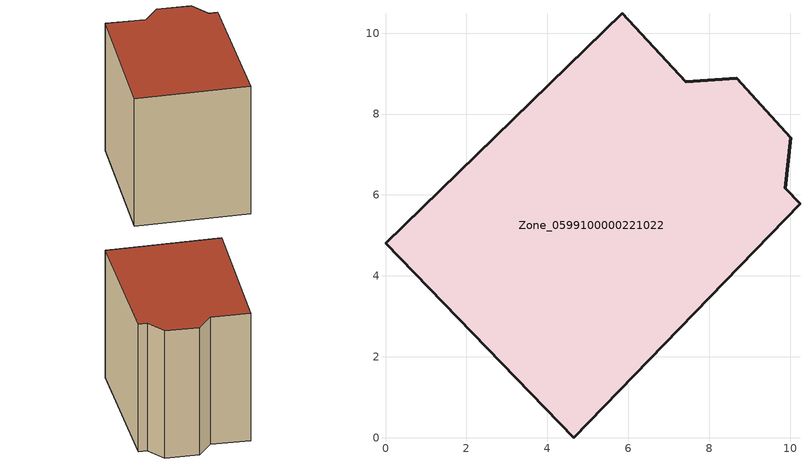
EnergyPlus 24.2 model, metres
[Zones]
Zone_0599100000221022
 floor ground (C_G): 0,4.81 5.85,10.49 7.42,8.8 8.68,8.89 10.02,7.41 9.88,6.16 10.25,5.79 4.65,0 z0
 wall outside (C_F): 5.85,10.49 0,4.81 4.65,0 10.25,5.79 9.88,6.16 10.02,7.41 8.68,8.89 7.42,8.8 5.85,10.49 z0:8.48
 roof outside (C_R): 9.88,6.16 10.02,7.41 8.68,8.89 7.42,8.8 5.85,10.49 0,4.81 4.65,0 10.25,5.79 z8.48
[BUILDING]
Pand.0599100000221022: North Axis=0; Terrain=City; Loads Convergence Tolerance Value=0.04; Temperature Convergence Tolerance Value=0.4; Solar Distribution=FullExterior; Maximum Number of Warmup Days=25; Minimum Number of Warmup Days=1
[Site:Location]
Rotterdam.The.Hague.AP_ZH_NLD Design_Conditions: Latitude=51.96; Longitude=4.45; Time Zone=1; Elevation=-4.5
[SITE:GROUNDTEMPERATURE:BUILDINGSURFACE]
18, 18, 18, 18, 18, 18, 18, 18, 18, 18, 18, 18
[MATERIAL] Thermal Absorptance=0.9; Solar Absorptance=0.7; Visible Absorptance=0.7
Name | Roughness | Thickness | Conductivity | Density | Specific Heat
G.TI.1946 | MediumSmooth | 0.15 | 1 | 540 | 1210
F.TI.1946 | Rough | 0.3 | 0.857143 | 1920 | 840
R.TI.1946 | MediumRough | 0.2 | 0.1 | 1500 | 1000
[CONSTRUCTION]
C_G: G.TI.1946
C_F: F.TI.1946
C_R: R.TI.1946
[ZONE]
Zone_0599100000221022: Type=1; Multiplier=1; Ceiling Height=Autocalculate; Volume=Autocalculate; Floor Area=autocalculate; Part of Total Floor Area=Yes
[ZONEINFILTRATION:DESIGNFLOWRATE]
Infil_Zone_0599100000221022: Zone or ZoneList or Space or SpaceList=Zone_0599100000221022; Schedule=AlwaysOn; Design Flow Rate Calculation Method=Flow/Area; Flow Rate per Floor Area=0.003; Constant Term Coefficient=1; Temperature Term Coefficient=0; Velocity Term Coefficient=0; Velocity Squared Term Coefficient=0
[HVACTEMPLATE:ZONE:IDEALLOADSAIRSYSTEM]
Zone_0599100000221022: Maximum Heating Supply Air Temperature=50; Minimum Cooling Supply Air Temperature=13; Maximum Heating Supply Air Humidity Ratio=0.0156; Minimum Cooling Supply Air Humidity Ratio=0.0077; Heating Limit=NoLimit; Cooling Limit=NoLimit; Dehumidification Control Type=ConstantSensibleHeatRatio; Cooling Sensible Heat Ratio=0.7; Dehumidification Setpoint=60; Humidification Control Type=None; Humidification Setpoint=30; Outdoor Air Method=None; Outdoor Air Flow Rate per Person=0.00944; Outdoor Air Flow Rate per Zone Floor Area=0; Outdoor Air Flow Rate per Zone=0; Demand Controlled Ventilation Type=None; Outdoor Air Economizer Type=NoEconomizer; Heat Recovery Type=None; Sensible Heat Recovery Effectiveness=0.7; Latent Heat Recovery Effectiveness=0.65
[ZONECONTROL:THERMOSTAT]
ThermostatControl_Zone_0599100000221022: Zone or ZoneList=Zone_0599100000221022; Control Type Schedule=DualSetpointControlType; Control 1=Thermostat_Zone_0599100000221022; Temperature Difference Between Cutout And Setpoint=0
[THERMOSTATSETPOINT:DUALSETPOINT]
Thermostat_Zone_0599100000221022: Heating Setpoint Temperature Schedule=HeatingSetpoint_Zone_0599100000221022; Cooling Setpoint Temperature Schedule=CoolingSetpoint_Zone_0599100000221022
[SCHEDULE:COMPACT]
HeatingSetpoint_Zone_0599100000221022: Through: 12/31, For: AllDays, Until: 24:00, 21
CoolingSetpoint_Zone_0599100000221022: Through: 12/31, For: AllDays, Until: 24:00, 24
DualSetpointControlType: Through: 12/31, For: AllDays, Until: 24:00, 4
AlwaysOn: Through: 12/31, For: AllDays, Until: 24:00, 1
